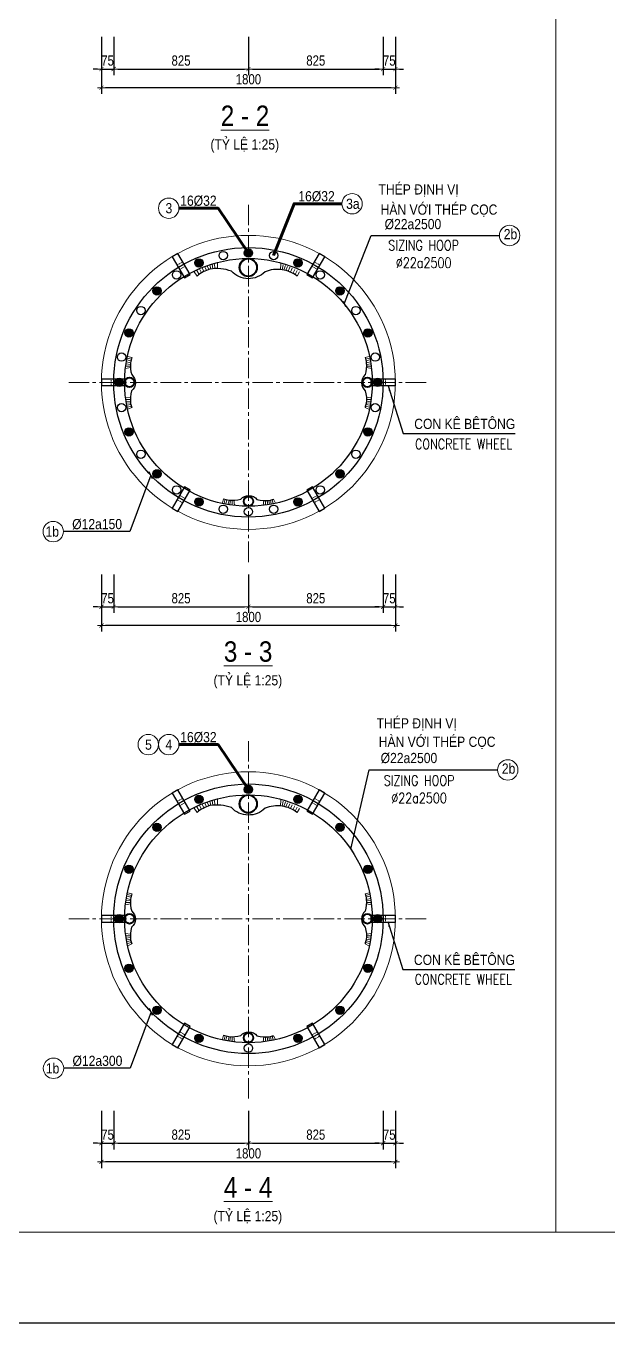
# Model space of a CAD drawing. Header units: millimetres. Extents: x -2123450 to -961021, y -260876 to 649159.
# Drawn here: x -1621413 to -1600025, y 317910 to 365548 of the extents above; entities that cross this region are included whole.
import ezdxf
from ezdxf.enums import TextEntityAlignment as Align

# ---------------------------------------------------------------- set-up
doc = ezdxf.new("R2010")
doc.units = ezdxf.units.MM
doc.header["$LTSCALE"] = 1000
doc.header["$MEASUREMENT"] = 0
doc.header["$PDMODE"] = 66
doc.linetypes.add('CENTER2', pattern=[1.125, 0.75, -0.125, 0.125, -0.125])
doc.linetypes.add('HIDDEN', pattern=[0.375, 0.25, -0.125])
doc.layers.get('0').update_dxf_attribs({"linetype": 'CONTINUOUS'})
doc.layers.get('DEFPOINTS').update_dxf_attribs({"linetype": 'CONTINUOUS'})
for name, color, linetype in [('03BORER', 3, 'CONTINUOUS'), ('05STEEL', 4, 'CONTINUOUS'), ('TEXT', 7, 'CONTINUOUS')]:
    doc.layers.add(name, color=color, linetype=linetype)
for name, color, linetype, lineweight in [('NDC_S_AXIS', 5, 'CENTER2', 15), ('NDC_S_CONTINUOUS', 3, 'CONTINUOUS', 20), ('NDC_S_DIM', 1, 'CONTINUOUS', 9), ('NDC_S_FOUNDATION NAME', 7, 'CONTINUOUS', 20), ('NDC_S_HATCH MATERIAL', 8, 'CONTINUOUS', 13), ('NDC_S_LEADER', 1, 'CONTINUOUS', 9), ('NDC_S_REBAR', 4, 'CONTINUOUS', 35), ('NDC_S_REBAR NO.', 7, 'CONTINUOUS', 20), ('NDC_S_REBAR NO. BOX', 1, 'CONTINUOUS', 9), ('NDC_S_REBAR SECTION', 6, 'CONTINUOUS', 25), ('NDC_S_STIRRUP', 2, 'CONTINUOUS', 25), ('NDC_S_VN TITLE', 6, 'CONTINUOUS', 9)]:
    doc.layers.add(name, color=color, linetype=linetype, lineweight=lineweight)
doc.styles.add('NDC_ARIAL', font='arial.ttf', dxfattribs={"width": 0.8})
doc.styles.get("Standard").update_dxf_attribs({"font": 'romans.shx', "bigfont": 'vns.shx'})
doc.dimstyles.new('NDC_1-100', dxfattribs={"dimscale": 100, "dimtxt": 2.2, "dimasz": 1, "dimexe": 1.5, "dimexo": 2, "dimgap": 0.8, "dimtad": 1, "dimdec": 0, "dimdsep": 46, "dimtxsty": 'NDC_ARIAL', "dimblk": 'DIMMARK', "dimcen": 49999.938995, "dimdle": 1.5, "dimclrd": 1, "dimclre": 1, "dimclrt": 3, "dimadec": 0, "dimazin": 0, "dimtfac": 1, "dimtdec": 0, "dimtix": 1, "dimtmove": 2, "dimatfit": 3, "dimfxl": 1, "dimarcsym": 0})
doc.dimstyles.new('NDC_1-150(25)', dxfattribs={"dimscale": 150, "dimtxt": 2.5, "dimasz": 1, "dimexe": 1.5, "dimexo": 0, "dimgap": 0.8, "dimtad": 1, "dimdec": 0, "dimlfac": 0.166667, "dimdsep": 46, "dimtxsty": 'NDC_ARIAL', "dimblk": 'DIMMARK', "dimcen": 49999.938995, "dimdle": 1.5, "dimclrd": 1, "dimclre": 1, "dimclrt": 3, "dimadec": 0, "dimazin": 0, "dimtfac": 1, "dimtdec": 0, "dimtix": 1, "dimtmove": 2, "dimatfit": 3, "dimfxl": 1, "dimarcsym": 0})

# ---------------------------------------------------------------- blocks, each defined once
blk = doc.blocks.new('DIMMARK')
at = {"layer": 'NDC_S_DIM', "color": 1}
blk.add_line((-1.5, 0), (1, 0), dxfattribs=at)
at = {"layer": 'NDC_S_DIM', "color": 2, "const_width": 0.15}
blk.add_lwpolyline([(-0.5, -0.5), (0.5, 0.5)], dxfattribs=at)
blk = doc.blocks.new('*D1448')
at = {"layer": 'DEFPOINTS', "color": 0, "transparency": 16777216}
for p in [(-1618639, 365147), (-1607839, 365147), (-1618639, 363277)]:
    blk.add_point(p, dxfattribs=at)
at = {"layer": 'NDC_S_DIM', "color": 1, "lineweight": -2, "transparency": 16777216}
for p, q in [((-1618639, 365147), (-1618639, 363052)), ((-1607839, 365147), (-1607839, 363052)), ((-1607989, 363277), (-1618489, 363277))]:
    blk.add_line(p, q, dxfattribs=at)
at = {"layer": 'NDC_S_DIM', "color": 1, "lineweight": -2, "transparency": 16777216, "xscale": 150, "yscale": 150, "zscale": 150, "rotation": 180}
blk.add_blockref('DIMMARK', (-1618639, 363277), dxfattribs=at)
at = {"layer": 'NDC_S_DIM', "color": 1, "lineweight": -2, "transparency": 16777216, "xscale": 150, "yscale": 150, "zscale": 150}
blk.add_blockref('DIMMARK', (-1607839, 363277), dxfattribs=at)
at = {"layer": 'NDC_S_DIM', "color": 3, "transparency": 16777216, "insert": (-1613239, 363588), "char_height": 375, "attachment_point": 5, "style": 'NDC_ARIAL'}
blk.add_mtext('1800', dxfattribs=at)
blk = doc.blocks.new('*D1449')
at = {"layer": 'DEFPOINTS', "color": 0, "transparency": 16777216}
for p in [(-1618639, 365147), (-1618189, 365147), (-1618189, 363964)]:
    blk.add_point(p, dxfattribs=at)
at = {"layer": 'NDC_S_DIM', "color": 1, "lineweight": -2, "transparency": 16777216}
for p, q in [((-1618639, 365147), (-1618639, 363739)), ((-1618189, 365147), (-1618189, 363739)), ((-1618789, 363964), (-1618939, 363964)), ((-1618639, 363964), (-1618189, 363964)), ((-1618039, 363964), (-1617889, 363964))]:
    blk.add_line(p, q, dxfattribs=at)
at = {"layer": 'NDC_S_DIM', "color": 1, "lineweight": -2, "transparency": 16777216, "xscale": 150, "yscale": 150, "zscale": 150}
blk.add_blockref('DIMMARK', (-1618639, 363964), dxfattribs=at)
at = {"layer": 'NDC_S_DIM', "color": 1, "lineweight": -2, "transparency": 16777216, "xscale": 150, "yscale": 150, "zscale": 150, "rotation": 180}
blk.add_blockref('DIMMARK', (-1618189, 363964), dxfattribs=at)
at = {"layer": 'NDC_S_DIM', "color": 3, "transparency": 16777216, "insert": (-1618414, 364274), "char_height": 375, "attachment_point": 5, "style": 'NDC_ARIAL'}
blk.add_mtext('75', dxfattribs=at)
blk = doc.blocks.new('*D1450')
at = {"layer": 'DEFPOINTS', "color": 0, "transparency": 16777216}
for p in [(-1618189, 365147), (-1613239, 365147), (-1613239, 363964)]:
    blk.add_point(p, dxfattribs=at)
at = {"layer": 'NDC_S_DIM', "color": 1, "lineweight": -2, "transparency": 16777216}
for p, q in [((-1618189, 365147), (-1618189, 363739)), ((-1613239, 365147), (-1613239, 363739)), ((-1618039, 363964), (-1613389, 363964))]:
    blk.add_line(p, q, dxfattribs=at)
at = {"layer": 'NDC_S_DIM', "color": 1, "lineweight": -2, "transparency": 16777216, "xscale": 150, "yscale": 150, "zscale": 150, "rotation": 180}
blk.add_blockref('DIMMARK', (-1618189, 363964), dxfattribs=at)
at = {"layer": 'NDC_S_DIM', "color": 1, "lineweight": -2, "transparency": 16777216, "xscale": 150, "yscale": 150, "zscale": 150}
blk.add_blockref('DIMMARK', (-1613239, 363964), dxfattribs=at)
at = {"layer": 'NDC_S_DIM', "color": 3, "transparency": 16777216, "insert": (-1615714, 364275), "char_height": 375, "attachment_point": 5, "style": 'NDC_ARIAL'}
blk.add_mtext('825', dxfattribs=at)
blk = doc.blocks.new('*D1451')
at = {"layer": 'DEFPOINTS', "color": 0, "transparency": 16777216}
for p in [(-1613239, 365147), (-1608289, 365147), (-1608289, 363964)]:
    blk.add_point(p, dxfattribs=at)
at = {"layer": 'NDC_S_DIM', "color": 1, "lineweight": -2, "transparency": 16777216}
for p, q in [((-1613239, 365147), (-1613239, 363739)), ((-1608289, 365147), (-1608289, 363739)), ((-1613089, 363964), (-1608439, 363964))]:
    blk.add_line(p, q, dxfattribs=at)
at = {"layer": 'NDC_S_DIM', "color": 1, "lineweight": -2, "transparency": 16777216, "xscale": 150, "yscale": 150, "zscale": 150, "rotation": 180}
blk.add_blockref('DIMMARK', (-1613239, 363964), dxfattribs=at)
at = {"layer": 'NDC_S_DIM', "color": 1, "lineweight": -2, "transparency": 16777216, "xscale": 150, "yscale": 150, "zscale": 150}
blk.add_blockref('DIMMARK', (-1608289, 363964), dxfattribs=at)
at = {"layer": 'NDC_S_DIM', "color": 3, "transparency": 16777216, "insert": (-1610764, 364275), "char_height": 375, "attachment_point": 5, "style": 'NDC_ARIAL'}
blk.add_mtext('825', dxfattribs=at)
blk = doc.blocks.new('*D1452')
at = {"layer": 'DEFPOINTS', "color": 0, "transparency": 16777216}
for p in [(-1608289, 365147), (-1607839, 365147), (-1607839, 363964)]:
    blk.add_point(p, dxfattribs=at)
at = {"layer": 'NDC_S_DIM', "color": 1, "lineweight": -2, "transparency": 16777216}
for p, q in [((-1608289, 365147), (-1608289, 363739)), ((-1607839, 365147), (-1607839, 363739)), ((-1608439, 363964), (-1608589, 363964)), ((-1608289, 363964), (-1607839, 363964)), ((-1607689, 363964), (-1607539, 363964))]:
    blk.add_line(p, q, dxfattribs=at)
at = {"layer": 'NDC_S_DIM', "color": 1, "lineweight": -2, "transparency": 16777216, "xscale": 150, "yscale": 150, "zscale": 150}
blk.add_blockref('DIMMARK', (-1608289, 363964), dxfattribs=at)
at = {"layer": 'NDC_S_DIM', "color": 1, "lineweight": -2, "transparency": 16777216, "xscale": 150, "yscale": 150, "zscale": 150, "rotation": 180}
blk.add_blockref('DIMMARK', (-1607839, 363964), dxfattribs=at)
at = {"layer": 'NDC_S_DIM', "color": 3, "transparency": 16777216, "insert": (-1608064, 364274), "char_height": 375, "attachment_point": 5, "style": 'NDC_ARIAL'}
blk.add_mtext('75', dxfattribs=at)
blk = doc.blocks.new('*U155')
at = {"layer": 'NDC_S_CONTINUOUS'}
blk.add_circle((0, 0), 5400, dxfattribs=at)
at = {"layer": 'NDC_S_STIRRUP'}
for radius in [4950, 4550]:
    blk.add_circle((0, 0), radius, dxfattribs=at)
blk = doc.blocks.new('*D1453')
at = {"layer": 'DEFPOINTS', "color": 0, "transparency": 16777216}
for p in [(-1618639, 345399), (-1607839, 345399), (-1618639, 343528)]:
    blk.add_point(p, dxfattribs=at)
at = {"layer": 'NDC_S_DIM', "color": 1, "lineweight": -2, "transparency": 16777216}
for p, q in [((-1618639, 345399), (-1618639, 343303)), ((-1607839, 345399), (-1607839, 343303)), ((-1607989, 343528), (-1618489, 343528))]:
    blk.add_line(p, q, dxfattribs=at)
at = {"layer": 'NDC_S_DIM', "color": 1, "lineweight": -2, "transparency": 16777216, "xscale": 150, "yscale": 150, "zscale": 150, "rotation": 180}
blk.add_blockref('DIMMARK', (-1618639, 343528), dxfattribs=at)
at = {"layer": 'NDC_S_DIM', "color": 1, "lineweight": -2, "transparency": 16777216, "xscale": 150, "yscale": 150, "zscale": 150}
blk.add_blockref('DIMMARK', (-1607839, 343528), dxfattribs=at)
at = {"layer": 'NDC_S_DIM', "color": 3, "transparency": 16777216, "insert": (-1613239, 343840), "char_height": 375, "attachment_point": 5, "style": 'NDC_ARIAL'}
blk.add_mtext('1800', dxfattribs=at)
blk = doc.blocks.new('*D1454')
at = {"layer": 'DEFPOINTS', "color": 0, "transparency": 16777216}
for p in [(-1618639, 345399), (-1618189, 345399), (-1618189, 344215)]:
    blk.add_point(p, dxfattribs=at)
at = {"layer": 'NDC_S_DIM', "color": 1, "lineweight": -2, "transparency": 16777216}
for p, q in [((-1618639, 345399), (-1618639, 343990)), ((-1618189, 345399), (-1618189, 343990)), ((-1618789, 344215), (-1618939, 344215)), ((-1618639, 344215), (-1618189, 344215)), ((-1618039, 344215), (-1617889, 344215))]:
    blk.add_line(p, q, dxfattribs=at)
at = {"layer": 'NDC_S_DIM', "color": 1, "lineweight": -2, "transparency": 16777216, "xscale": 150, "yscale": 150, "zscale": 150}
blk.add_blockref('DIMMARK', (-1618639, 344215), dxfattribs=at)
at = {"layer": 'NDC_S_DIM', "color": 1, "lineweight": -2, "transparency": 16777216, "xscale": 150, "yscale": 150, "zscale": 150, "rotation": 180}
blk.add_blockref('DIMMARK', (-1618189, 344215), dxfattribs=at)
at = {"layer": 'NDC_S_DIM', "color": 3, "transparency": 16777216, "insert": (-1618414, 344526), "char_height": 375, "attachment_point": 5, "style": 'NDC_ARIAL'}
blk.add_mtext('75', dxfattribs=at)
blk = doc.blocks.new('*D1455')
at = {"layer": 'DEFPOINTS', "color": 0, "transparency": 16777216}
for p in [(-1618189, 345399), (-1613239, 345399), (-1613239, 344215)]:
    blk.add_point(p, dxfattribs=at)
at = {"layer": 'NDC_S_DIM', "color": 1, "lineweight": -2, "transparency": 16777216}
for p, q in [((-1618189, 345399), (-1618189, 343990)), ((-1613239, 345399), (-1613239, 343990)), ((-1618039, 344215), (-1613389, 344215))]:
    blk.add_line(p, q, dxfattribs=at)
at = {"layer": 'NDC_S_DIM', "color": 1, "lineweight": -2, "transparency": 16777216, "xscale": 150, "yscale": 150, "zscale": 150, "rotation": 180}
blk.add_blockref('DIMMARK', (-1618189, 344215), dxfattribs=at)
at = {"layer": 'NDC_S_DIM', "color": 1, "lineweight": -2, "transparency": 16777216, "xscale": 150, "yscale": 150, "zscale": 150}
blk.add_blockref('DIMMARK', (-1613239, 344215), dxfattribs=at)
at = {"layer": 'NDC_S_DIM', "color": 3, "transparency": 16777216, "insert": (-1615714, 344527), "char_height": 375, "attachment_point": 5, "style": 'NDC_ARIAL'}
blk.add_mtext('825', dxfattribs=at)
blk = doc.blocks.new('*D1456')
at = {"layer": 'DEFPOINTS', "color": 0, "transparency": 16777216}
for p in [(-1613239, 345399), (-1608289, 345399), (-1608289, 344215)]:
    blk.add_point(p, dxfattribs=at)
at = {"layer": 'NDC_S_DIM', "color": 1, "lineweight": -2, "transparency": 16777216}
for p, q in [((-1613239, 345399), (-1613239, 343990)), ((-1608289, 345399), (-1608289, 343990)), ((-1613089, 344215), (-1608439, 344215))]:
    blk.add_line(p, q, dxfattribs=at)
at = {"layer": 'NDC_S_DIM', "color": 1, "lineweight": -2, "transparency": 16777216, "xscale": 150, "yscale": 150, "zscale": 150, "rotation": 180}
blk.add_blockref('DIMMARK', (-1613239, 344215), dxfattribs=at)
at = {"layer": 'NDC_S_DIM', "color": 1, "lineweight": -2, "transparency": 16777216, "xscale": 150, "yscale": 150, "zscale": 150}
blk.add_blockref('DIMMARK', (-1608289, 344215), dxfattribs=at)
at = {"layer": 'NDC_S_DIM', "color": 3, "transparency": 16777216, "insert": (-1610764, 344527), "char_height": 375, "attachment_point": 5, "style": 'NDC_ARIAL'}
blk.add_mtext('825', dxfattribs=at)
blk = doc.blocks.new('*D1457')
at = {"layer": 'DEFPOINTS', "color": 0, "transparency": 16777216}
for p in [(-1608289, 345399), (-1607839, 345399), (-1607839, 344215)]:
    blk.add_point(p, dxfattribs=at)
at = {"layer": 'NDC_S_DIM', "color": 1, "lineweight": -2, "transparency": 16777216}
for p, q in [((-1608289, 345399), (-1608289, 343990)), ((-1607839, 345399), (-1607839, 343990)), ((-1608439, 344215), (-1608589, 344215)), ((-1608289, 344215), (-1607839, 344215)), ((-1607689, 344215), (-1607539, 344215))]:
    blk.add_line(p, q, dxfattribs=at)
at = {"layer": 'NDC_S_DIM', "color": 1, "lineweight": -2, "transparency": 16777216, "xscale": 150, "yscale": 150, "zscale": 150}
blk.add_blockref('DIMMARK', (-1608289, 344215), dxfattribs=at)
at = {"layer": 'NDC_S_DIM', "color": 1, "lineweight": -2, "transparency": 16777216, "xscale": 150, "yscale": 150, "zscale": 150, "rotation": 180}
blk.add_blockref('DIMMARK', (-1607839, 344215), dxfattribs=at)
at = {"layer": 'NDC_S_DIM', "color": 3, "transparency": 16777216, "insert": (-1608064, 344526), "char_height": 375, "attachment_point": 5, "style": 'NDC_ARIAL'}
blk.add_mtext('75', dxfattribs=at)
blk = doc.blocks.new('*D1458')
at = {"layer": 'DEFPOINTS', "color": 0, "transparency": 16777216}
for p in [(-1618639, 325699), (-1607839, 325699), (-1618639, 323828)]:
    blk.add_point(p, dxfattribs=at)
at = {"layer": 'NDC_S_DIM', "color": 1, "lineweight": -2, "transparency": 16777216}
for p, q in [((-1618639, 325699), (-1618639, 323603)), ((-1607839, 325699), (-1607839, 323603)), ((-1607989, 323828), (-1618489, 323828))]:
    blk.add_line(p, q, dxfattribs=at)
at = {"layer": 'NDC_S_DIM', "color": 1, "lineweight": -2, "transparency": 16777216, "xscale": 150, "yscale": 150, "zscale": 150, "rotation": 180}
blk.add_blockref('DIMMARK', (-1618639, 323828), dxfattribs=at)
at = {"layer": 'NDC_S_DIM', "color": 1, "lineweight": -2, "transparency": 16777216, "xscale": 150, "yscale": 150, "zscale": 150}
blk.add_blockref('DIMMARK', (-1607839, 323828), dxfattribs=at)
at = {"layer": 'NDC_S_DIM', "color": 3, "transparency": 16777216, "insert": (-1613239, 324140), "char_height": 375, "attachment_point": 5, "style": 'NDC_ARIAL'}
blk.add_mtext('1800', dxfattribs=at)
blk = doc.blocks.new('*D1459')
at = {"layer": 'DEFPOINTS', "color": 0, "transparency": 16777216}
for p in [(-1618639, 325699), (-1618189, 325699), (-1618189, 324515)]:
    blk.add_point(p, dxfattribs=at)
at = {"layer": 'NDC_S_DIM', "color": 1, "lineweight": -2, "transparency": 16777216}
for p, q in [((-1618639, 325699), (-1618639, 324290)), ((-1618189, 325699), (-1618189, 324290)), ((-1618789, 324515), (-1618939, 324515)), ((-1618639, 324515), (-1618189, 324515)), ((-1618039, 324515), (-1617889, 324515))]:
    blk.add_line(p, q, dxfattribs=at)
at = {"layer": 'NDC_S_DIM', "color": 1, "lineweight": -2, "transparency": 16777216, "xscale": 150, "yscale": 150, "zscale": 150}
blk.add_blockref('DIMMARK', (-1618639, 324515), dxfattribs=at)
at = {"layer": 'NDC_S_DIM', "color": 1, "lineweight": -2, "transparency": 16777216, "xscale": 150, "yscale": 150, "zscale": 150, "rotation": 180}
blk.add_blockref('DIMMARK', (-1618189, 324515), dxfattribs=at)
at = {"layer": 'NDC_S_DIM', "color": 3, "transparency": 16777216, "insert": (-1618414, 324826), "char_height": 375, "attachment_point": 5, "style": 'NDC_ARIAL'}
blk.add_mtext('75', dxfattribs=at)
blk = doc.blocks.new('*D1460')
at = {"layer": 'DEFPOINTS', "color": 0, "transparency": 16777216}
for p in [(-1618189, 325699), (-1613239, 325699), (-1613239, 324515)]:
    blk.add_point(p, dxfattribs=at)
at = {"layer": 'NDC_S_DIM', "color": 1, "lineweight": -2, "transparency": 16777216}
for p, q in [((-1618189, 325699), (-1618189, 324290)), ((-1613239, 325699), (-1613239, 324290)), ((-1618039, 324515), (-1613389, 324515))]:
    blk.add_line(p, q, dxfattribs=at)
at = {"layer": 'NDC_S_DIM', "color": 1, "lineweight": -2, "transparency": 16777216, "xscale": 150, "yscale": 150, "zscale": 150, "rotation": 180}
blk.add_blockref('DIMMARK', (-1618189, 324515), dxfattribs=at)
at = {"layer": 'NDC_S_DIM', "color": 1, "lineweight": -2, "transparency": 16777216, "xscale": 150, "yscale": 150, "zscale": 150}
blk.add_blockref('DIMMARK', (-1613239, 324515), dxfattribs=at)
at = {"layer": 'NDC_S_DIM', "color": 3, "transparency": 16777216, "insert": (-1615714, 324827), "char_height": 375, "attachment_point": 5, "style": 'NDC_ARIAL'}
blk.add_mtext('825', dxfattribs=at)
blk = doc.blocks.new('*D1461')
at = {"layer": 'DEFPOINTS', "color": 0, "transparency": 16777216}
for p in [(-1613239, 325699), (-1608289, 325699), (-1608289, 324515)]:
    blk.add_point(p, dxfattribs=at)
at = {"layer": 'NDC_S_DIM', "color": 1, "lineweight": -2, "transparency": 16777216}
for p, q in [((-1613239, 325699), (-1613239, 324290)), ((-1608289, 325699), (-1608289, 324290)), ((-1613089, 324515), (-1608439, 324515))]:
    blk.add_line(p, q, dxfattribs=at)
at = {"layer": 'NDC_S_DIM', "color": 1, "lineweight": -2, "transparency": 16777216, "xscale": 150, "yscale": 150, "zscale": 150, "rotation": 180}
blk.add_blockref('DIMMARK', (-1613239, 324515), dxfattribs=at)
at = {"layer": 'NDC_S_DIM', "color": 1, "lineweight": -2, "transparency": 16777216, "xscale": 150, "yscale": 150, "zscale": 150}
blk.add_blockref('DIMMARK', (-1608289, 324515), dxfattribs=at)
at = {"layer": 'NDC_S_DIM', "color": 3, "transparency": 16777216, "insert": (-1610764, 324827), "char_height": 375, "attachment_point": 5, "style": 'NDC_ARIAL'}
blk.add_mtext('825', dxfattribs=at)
blk = doc.blocks.new('*D1462')
at = {"layer": 'DEFPOINTS', "color": 0, "transparency": 16777216}
for p in [(-1608289, 325699), (-1607839, 325699), (-1607839, 324515)]:
    blk.add_point(p, dxfattribs=at)
at = {"layer": 'NDC_S_DIM', "color": 1, "lineweight": -2, "transparency": 16777216}
for p, q in [((-1608289, 325699), (-1608289, 324290)), ((-1607839, 325699), (-1607839, 324290)), ((-1608439, 324515), (-1608589, 324515)), ((-1608289, 324515), (-1607839, 324515)), ((-1607689, 324515), (-1607539, 324515))]:
    blk.add_line(p, q, dxfattribs=at)
at = {"layer": 'NDC_S_DIM', "color": 1, "lineweight": -2, "transparency": 16777216, "xscale": 150, "yscale": 150, "zscale": 150}
blk.add_blockref('DIMMARK', (-1608289, 324515), dxfattribs=at)
at = {"layer": 'NDC_S_DIM', "color": 1, "lineweight": -2, "transparency": 16777216, "xscale": 150, "yscale": 150, "zscale": 150, "rotation": 180}
blk.add_blockref('DIMMARK', (-1607839, 324515), dxfattribs=at)
at = {"layer": 'NDC_S_DIM', "color": 3, "transparency": 16777216, "insert": (-1608064, 324826), "char_height": 375, "attachment_point": 5, "style": 'NDC_ARIAL'}
blk.add_mtext('75', dxfattribs=at)
blk = doc.blocks.new('21231')
at = {"layer": 'NDC_S_REBAR SECTION'}
h = blk.add_hatch(color=256, dxfattribs=at)
h.dxf.hatch_style = 1
edge = h.paths.add_edge_path()
edge.add_arc((-522, -406), 153, 0, 360)
blk.add_circle((-522, -406), 153, dxfattribs=at)
blk = doc.blocks.new('*U128')
at = {"color": 1}
blk.add_blockref('21231', (522, 406), dxfattribs=at)
blk = doc.blocks.new('*U1419')
at = {"color": 0, "linetype": 'ByBlock', "lineweight": -2, "transparency": 16777216, "rotation": 180}
blk.add_blockref('*U128', (0, 0), dxfattribs=at)
blk = doc.blocks.new('*U1420')
at = {"layer": '03BORER', "color": 0, "linetype": 'ByBlock', "lineweight": -2, "transparency": 16777216}
blk.add_blockref('*U1419', (-1443220, 376956), dxfattribs=at)
for p, rotation in [((-1445038, 376594), 22.5), ((-1441402, 376594), 337.4999999999999), ((-1446579, 375565), 45.00000000000001), ((-1439861, 375565), 315), ((-1447608, 374024), 67.5), ((-1438831, 374024), 292.4999999999999), ((-1447970, 372206), 90), ((-1438470, 372206), 270), ((-1447608, 370388), 112.5), ((-1438831, 370388), 247.5), ((-1446579, 368847), 135), ((-1439861, 368847), 225), ((-1445038, 367817), 157.5), ((-1441402, 367817), 202.4999999999999), ((-1443220, 367456), 180)]:
    blk.add_blockref('*U1419', p, dxfattribs=dict(at, rotation=rotation))
blk = doc.blocks.new('MC7')
at = {"layer": '03BORER'}
blk.add_lwpolyline([(-277807, 378710), (-275557, 378710), (-275557, 379310), (-277807, 379310)], close=True, dxfattribs=at)
at = {"layer": 'NDC_S_HATCH MATERIAL', "linetype": 'HIDDEN', "ltscale": 0.5}
for p, q in [((-276907, 378710), (-276907, 379310)), ((-276457, 378710), (-276457, 379310))]:
    blk.add_line(p, q, dxfattribs=at)
blk = doc.blocks.new('*U124')
at = {"layer": 'NDC_S_DIM', "xscale": 0.4, "yscale": 0.4, "zscale": 0.4}
blk.add_blockref('MC7', (110673, -151604), dxfattribs=at)
blk = doc.blocks.new('*U1421')
at = {"color": 0, "linetype": 'ByBlock', "lineweight": -2, "transparency": 16777216}
blk.add_blockref('*U124', (0, 0), dxfattribs=at)
blk = doc.blocks.new('*U1422')
at = {"layer": '03BORER', "color": 0, "linetype": 'ByBlock', "lineweight": -2, "transparency": 16777216}
for p, rotation in [((-1445695, 337529), 299.9999999999999), ((-1440745, 337529), 239.9999999999999), ((-1438270, 333242), 180), ((-1445695, 328955), 59.99999999999999), ((-1440745, 328955), 120)]:
    blk.add_blockref('*U1421', p, dxfattribs=dict(at, rotation=rotation))
blk.add_blockref('*U1421', (-1448170, 333242), dxfattribs=at)
blk = doc.blocks.new('*U1423')
at = {"color": 0, "linetype": 'ByBlock', "lineweight": -2, "transparency": 16777216, "rotation": 180}
blk.add_blockref('*U128', (0, 0), dxfattribs=at)
blk = doc.blocks.new('*U1424')
at = {"layer": '03BORER', "color": 0, "linetype": 'ByBlock', "lineweight": -2, "transparency": 16777216}
blk.add_blockref('*U1423', (-1443220, 376956), dxfattribs=at)
for p, rotation in [((-1445038, 376594), 22.5), ((-1441402, 376594), 337.4999999999999), ((-1446579, 375565), 45.00000000000001), ((-1439861, 375565), 315), ((-1447608, 374024), 67.5), ((-1438831, 374024), 292.4999999999999), ((-1447970, 372206), 90), ((-1438470, 372206), 270), ((-1447608, 370388), 112.5), ((-1438831, 370388), 247.5), ((-1446579, 368847), 135), ((-1439861, 368847), 225), ((-1445038, 367817), 157.5), ((-1441402, 367817), 202.4999999999999), ((-1443220, 367456), 180)]:
    blk.add_blockref('*U1423', p, dxfattribs=dict(at, rotation=rotation))
blk = doc.blocks.new('*U123')
at = {"layer": 'NDC_S_DIM', "xscale": 0.4, "yscale": 0.4, "zscale": 0.4}
blk.add_blockref('MC7', (110673, -151604), dxfattribs=at)
blk = doc.blocks.new('*U1409')
at = {"color": 0, "linetype": 'ByBlock', "lineweight": -2, "transparency": 16777216}
blk.add_blockref('*U123', (0, 0), dxfattribs=at)
blk = doc.blocks.new('*U1410')
at = {"layer": '03BORER', "color": 0, "linetype": 'ByBlock', "lineweight": -2, "transparency": 16777216}
for p, rotation in [((-1445695, 356744), 299.9999999999999), ((-1440745, 356744), 239.9999999999999), ((-1438270, 352458), 180), ((-1445695, 348171), 59.99999999999999), ((-1440745, 348171), 120)]:
    blk.add_blockref('*U1409', p, dxfattribs=dict(at, rotation=rotation))
blk.add_blockref('*U1409', (-1448170, 352458), dxfattribs=at)
blk = doc.blocks.new('*U129')
at = {"layer": 'NDC_S_REBAR SECTION'}
blk.add_circle((0, 0), 153, dxfattribs=at)
blk = doc.blocks.new('*U1408')
at = {"color": 0, "linetype": 'ByBlock', "lineweight": -2, "transparency": 16777216, "rotation": 89.9999999999999}
blk.add_blockref('*U129', (0, 0), dxfattribs=at)
blk = doc.blocks.new('*U1403')
at = {"layer": '03BORER', "color": 0, "linetype": 'ByBlock', "lineweight": -2, "transparency": 16777216}
for p, rotation in [((-1444147, 376865), 11.25000000000001), ((-1442293, 376865), 348.75), ((-1445859, 376155), 33.75), ((-1445038, 376594), 22.5), ((-1441402, 376594), 337.4999999999999), ((-1440581, 376155), 326.25), ((-1446579, 375565), 45.00000000000001), ((-1439861, 375565), 315), ((-1447169, 374845), 56.25000000000001), ((-1439270, 374845), 303.75), ((-1447608, 374024), 67.5), ((-1438831, 374024), 292.4999999999999), ((-1447879, 373133), 78.74999999999999), ((-1438561, 373133), 281.25), ((-1447970, 372206), 90), ((-1438470, 372206), 270), ((-1447879, 371279), 101.25), ((-1438561, 371279), 258.75), ((-1447608, 370388), 112.5), ((-1438831, 370388), 247.5), ((-1447169, 369567), 123.75), ((-1439270, 369567), 236.2499999999999), ((-1446579, 368847), 135), ((-1439861, 368847), 225), ((-1445859, 368256), 146.25), ((-1440581, 368256), 213.75), ((-1445038, 367817), 157.5), ((-1441402, 367817), 202.4999999999999), ((-1444147, 367547), 168.75), ((-1443220, 367456), 180), ((-1442293, 367547), 191.25)]:
    blk.add_blockref('*U1408', p, dxfattribs=dict(at, rotation=rotation))
blk.add_blockref('*U1408', (-1443220, 376956), dxfattribs=at)
blk = doc.blocks.new('ưeqwewe')
at = {"layer": '05STEEL', "color": 4}
blk.add_lwpolyline([(-1487886, 328815, 0.123663), (-1487656, 329371, 0.128024), (-1487741, 330000, -0.427682), (-1487741, 331236, 0.132008), (-1487681, 332031, 0.107548), (-1487939, 332493, 0.020618)], format="xyb", dxfattribs=at)
at = {"layer": 'NDC_S_HATCH MATERIAL'}
for p, q in [((-1487939, 332493), (-1487786, 332607)), ((-1487876, 332415), (-1487730, 332504)), ((-1487819, 332333), (-1487678, 332403)), ((-1487769, 332246), (-1487633, 332308)), ((-1487726, 332154), (-1487593, 332217)), ((-1487693, 332068), (-1487554, 332124)), ((-1487674, 331991), (-1487518, 332029)), ((-1487664, 331916), (-1487489, 331949)), ((-1487657, 331833), (-1487462, 331869)), ((-1487654, 331745), (-1487426, 331751)), ((-1487685, 329232), (-1487531, 329173)), ((-1487665, 329316), (-1487499, 329257)), ((-1487656, 329371), (-1487472, 329337)), ((-1487650, 329436), (-1487444, 329424)), ((-1487886, 328815), (-1487729, 328733)), ((-1487831, 328896), (-1487683, 328823)), ((-1487784, 328977), (-1487641, 328910)), ((-1487741, 329068), (-1487599, 329006)), ((-1487710, 329148), (-1487564, 329088))]:
    blk.add_line(p, q, dxfattribs=at)
at = {"layer": 'NDC_S_REBAR'}
for radius in [330, 315]:
    blk.add_circle((-1487594, 330618), radius, dxfattribs=at)
blk = doc.blocks.new('HAN DAI')
at = {"layer": '05STEEL', "color": 4}
blk.add_lwpolyline([(-307567, 288279, 0.02201), (-307612, 288076, 0.102878), (-307569, 287644, -0.455013), (-307575, 287047, 0.096416), (-307610, 286589, -0.01258), (-307567, 286440, 0.020618)], format="xyb", dxfattribs=at)
at = {"layer": 'NDC_S_HATCH MATERIAL'}
for p, q in [((-307583, 288217), (-307732, 288254)), ((-307567, 288279), (-307718, 288316)), ((-307616, 287903), (-307800, 287868)), ((-307618, 287953), (-307788, 287955)), ((-307617, 288015), (-307775, 288042)), ((-307612, 288073), (-307762, 288110)), ((-307597, 288152), (-307747, 288189)), ((-307616, 286791), (-307797, 286822)), ((-307618, 286730), (-307784, 286735)), ((-307616, 286670), (-307768, 286643)), ((-307612, 286608), (-307759, 286591)), ((-307598, 286552), (-307745, 286521)), ((-307579, 286488), (-307730, 286453)), ((-307567, 286440), (-307710, 286372))]:
    blk.add_line(p, q, dxfattribs=at)
blk = doc.blocks.new('qưeqeqew')
at = {"layer": 'NDC_S_REBAR'}
for radius in [180, 168]:
    blk.add_circle((180, 0), radius, dxfattribs=at)
at = {"layer": 'NDC_S_DIM'}
blk.add_blockref('HAN DAI', (307832, -287360), dxfattribs=at)

msp = doc.modelspace()

# ---------------------------------------------------------------- linework, layer by layer
at = {"layer": 'DEFPOINTS'}
msp.add_lwpolyline([(-1698145.34, 407010.05), (-1571995.34, 407010.05), (-1571995.34, 317910.05), (-1698145.34, 317910.05)], close=True, dxfattribs=at)
at = {"layer": 'NDC_S_AXIS'}
for p, q in [((-1613239.05, 345857.6), (-1613239.05, 359057.6)), ((-1619839.05, 352457.6), (-1606639.05, 352457.6)), ((-1613239.05, 326157.68), (-1613239.05, 339357.68)), ((-1619839.05, 332757.68), (-1606639.05, 332757.68))]:
    msp.add_line(p, q, dxfattribs=at)
at = {"layer": 'NDC_S_CONTINUOUS'}
for p, q in [((-1601948.56, 401191.34), (-1601948.56, 321248.39)), ((-1621816.35, 321248.39), (-1585648.12, 321248.39))]:
    msp.add_line(p, q, dxfattribs=at)
at = {"layer": 'NDC_S_LEADER', "lineweight": 100}
for points in [[(-1613239.05, 357207.6), (-1614354.61, 358853.71), (-1615791.65, 358853.71)], [(-1612312.37, 357116.33), (-1611562.89, 359017.49), (-1609804.39, 359017.49)], [(-1613239.05, 337507.68), (-1614354.61, 339153.78), (-1615791.65, 339153.78)]]:
    msp.add_lwpolyline(points, dxfattribs=at)
at = {"layer": 'NDC_S_REBAR NO. BOX'}
for centre in [(-1616166.65, 358853.71), (-1609429.39, 359017.49), (-1603642.11, 357852.67), (-1620410.84, 346977.42), (-1616916.65, 339153.78), (-1616166.65, 339153.78), (-1603711.04, 338222.75), (-1620399.32, 327265.42)]:
    msp.add_circle(centre, 375, dxfattribs=at)

# ---------------------------------------------------------------- block references
at = {"color": 1}
for name, p in [('*U155', (-1613239.05, 352457.6)), ('qưeqeqew', (-1617789.05, 352457.6)), ('*U155', (-1613239.05, 332757.68)), ('qưeqeqew', (-1617789.05, 332757.68))]:
    msp.add_blockref(name, p, dxfattribs=at)
for name, p, rotation in [('ưeqwewe', (-1259321.65, 1838899.86), 89.10079871385915), ('qưeqeqew', (-1613239.05, 347907.6), 89.48022287332812), ('ưeqwewe', (-1259321.65, 1819199.93), 89.10079871385915), ('qưeqeqew', (-1613239.05, 328207.68), 89.48022287332812)]:
    msp.add_blockref(name, p, dxfattribs=dict(at, rotation=rotation))
at = {"color": 1, "xscale": -1}
for p in [(-1608689.05, 352457.6), (-1608689.05, 332757.68)]:
    msp.add_blockref('qưeqeqew', p, dxfattribs=at)
at = {"layer": '03BORER'}
for name, p in [('*U1420', (-170019.16, -19748.27)), ('*U1403', (-170019.16, -19748.27)), ('*U1410', (-170019.16, 0)), ('*U1422', (-170019.16, -484.3)), ('*U1424', (-170019.16, -39448.19))]:
    msp.add_blockref(name, p, dxfattribs=at)

# ---------------------------------------------------------------- texts
at = {"layer": 'NDC_S_FOUNDATION NAME', "style": 'NDC_ARIAL', "width": 0.85}
for s, p in [('THÉP ĐỊNH VỊ', (-1606987.45, 359551.97)), ('16%%C32', (-1615075.86, 359130.02)), ('16%%C32', (-1610736.06, 359293.8)), ('HÀN VỚI THÉP CỌC', (-1606237.45, 358810.97)), ('%%C22a2500', (-1607195.02, 358271.9)), ('CON KÊ BÊTÔNG', (-1605290.7, 350981.73)), ('%%C12a150', (-1618797.67, 347253.73)), ('THÉP ĐỊNH VỊ', (-1607056.37, 339943)), ('16%%C32', (-1615075.86, 339430.09)), ('HÀN VỚI THÉP CỌC', (-1606306.37, 339266.34)), ('%%C22a2500', (-1607341.19, 338662.93)), ('CON KÊ BÊTÔNG', (-1605303.32, 331297)), ('%%C12a300', (-1618786.16, 327541.72))]:
    msp.add_text(s, height=375, dxfattribs=at).set_placement(p, align=Align.MIDDLE)
at = {"layer": 'NDC_S_REBAR NO.', "style": 'NDC_ARIAL', "width": 0.85}
for s, p in [('3a', (-1609401.34, 359017.49)), ('3', (-1616161.43, 358853.71)), ('2b', (-1603610.61, 357902.75)), ('1b', (-1620446.28, 346977.42)), ('5', (-1616911.43, 339153.78)), ('4', (-1616161.43, 339153.78)), ('2b', (-1603679.53, 338272.83)), ('1b', (-1620434.76, 327265.42))]:
    msp.add_text(s, height=375, dxfattribs=at).set_placement(p, align=Align.MIDDLE_CENTER)
at = {"layer": 'NDC_S_VN TITLE', "style": 'NDC_ARIAL', "width": 0.85}
for s, height, p in [('%%U2 - 2', 750, (-1613363.53, 362253.86)), ('(TỶ LỆ 1:25)', 375, (-1613373.25, 361197.19)), ('%%U3 - 3', 750, (-1613249.92, 342572.96)), ('(TỶ LỆ 1:25)', 375, (-1613259.63, 341516.29)), ('%%U4 - 4', 750, (-1613249.92, 322893.98)), ('(TỶ LỆ 1:25)', 375, (-1613259.63, 321837.32))]:
    msp.add_text(s, height=height, dxfattribs=at).set_placement(p, align=Align.MIDDLE)
at = {"layer": 'TEXT', "color": 3, "linetype": 'Continuous', "ltscale": 0.8, "width": 0.8}
for s, p in [('SIZING HOOP', (-1606801.98, 357490.38)), ('%%C22a2500', (-1606801.98, 356851.39)), ('CONCRETE WHEEL', (-1605331.93, 350193.58)), ('SIZING HOOP', (-1606968.58, 337832.61)), ('%%C22a2500', (-1606968.58, 337193.62)), ('CONCRETE WHEEL', (-1605344.56, 330535.7))]:
    msp.add_text(s, height=375, dxfattribs=at).set_placement(p, align=Align.MIDDLE_CENTER)

# ---------------------------------------------------------------- dimensions: what is measured, and where the dimension line sits
at = {"layer": 'NDC_S_DIM'}
for base, p1, p2, picture, middle in [((-1618189.05, 363963.59), (-1618639.05, 365146.86), (-1618189.05, 365146.86), '*D1449', (-1618414.05, 364274.29)), ((-1618639.05, 363276.67), (-1607839.05, 365146.86), (-1618639.05, 365146.86), '*D1448', (-1613239.05, 363588.13)), ((-1613239.05, 363963.59), (-1618189.05, 365146.86), (-1613239.05, 365146.86), '*D1450', (-1615714.05, 364275.06)), ((-1608289.05, 363963.59), (-1613239.05, 365146.86), (-1608289.05, 365146.86), '*D1451', (-1610764.05, 364275.06)), ((-1607839.05, 363963.59), (-1608289.05, 365146.86), (-1607839.05, 365146.86), '*D1452', (-1608064.05, 364274.29)), ((-1618189.05, 344215.33), (-1618639.05, 345398.6), (-1618189.05, 345398.6), '*D1454', (-1618414.05, 344526.02)), ((-1618639.05, 343528.4), (-1607839.05, 345398.6), (-1618639.05, 345398.6), '*D1453', (-1613239.05, 343839.87)), ((-1613239.05, 344215.33), (-1618189.05, 345398.6), (-1613239.05, 345398.6), '*D1455', (-1615714.05, 344526.79)), ((-1608289.05, 344215.33), (-1613239.05, 345398.6), (-1608289.05, 345398.6), '*D1456', (-1610764.05, 344526.79)), ((-1607839.05, 344215.33), (-1608289.05, 345398.6), (-1607839.05, 345398.6), '*D1457', (-1608064.05, 344526.02)), ((-1618189.05, 324515.4), (-1618639.05, 325698.67), (-1618189.05, 325698.67), '*D1459', (-1618414.05, 324826.1)), ((-1618639.05, 323828.48), (-1607839.05, 325698.67), (-1618639.05, 325698.67), '*D1458', (-1613239.05, 324139.94)), ((-1613239.05, 324515.4), (-1618189.05, 325698.67), (-1613239.05, 325698.67), '*D1460', (-1615714.05, 324826.86)), ((-1608289.05, 324515.4), (-1613239.05, 325698.67), (-1608289.05, 325698.67), '*D1461', (-1610764.05, 324826.86)), ((-1607839.05, 324515.4), (-1608289.05, 325698.67), (-1607839.05, 325698.67), '*D1462', (-1608064.05, 324826.1))]:
    dim = msp.add_linear_dim(base=base, p1=p1, p2=p2, dimstyle='NDC_1-150(25)', dxfattribs=at)
    dim.commit()
    dim.dimension.update_dxf_attribs({"geometry": picture, "text_midpoint": middle})

# ---------------------------------------------------------------- leaders
at = {"layer": 'NDC_S_LEADER'}
for points, override in [([(-1609720.24, 355342.12), (-1608727.73, 357852.67), (-1604017.11, 357852.67)], {"dimscale": 1, "dimasz": 150, "dimldrblk": 'Oblique', "dimfxl": 150}), ([(-1608106.95, 352336.6), (-1607547.43, 350581.22), (-1603442.51, 350581.22)], {"dimscale": 1, "dimasz": 200, "dimfxl": 150}), ([(-1616828.16, 349048.67), (-1617592.29, 346977.42), (-1620035.84, 346977.42)], {"dimscale": 1, "dimasz": 200, "dimldrblk": 'Oblique', "dimfxl": 150}), ([(-1609473.56, 335311.81), (-1608796.65, 338222.75), (-1604086.04, 338222.75)], {"dimscale": 1, "dimasz": 150, "dimldrblk": 'Oblique', "dimfxl": 150}), ([(-1608119.58, 332651.87), (-1607560.06, 330896.49), (-1603455.13, 330896.49)], {"dimscale": 1, "dimasz": 200, "dimfxl": 150}), ([(-1616816.64, 329336.67), (-1617580.77, 327265.42), (-1620024.32, 327265.42)], {"dimscale": 1, "dimasz": 200, "dimldrblk": 'Oblique', "dimfxl": 150})]:
    msp.add_leader(points, dimstyle='NDC_1-100', override=override, dxfattribs=at)

doc.saveas('drawing.dxf')
